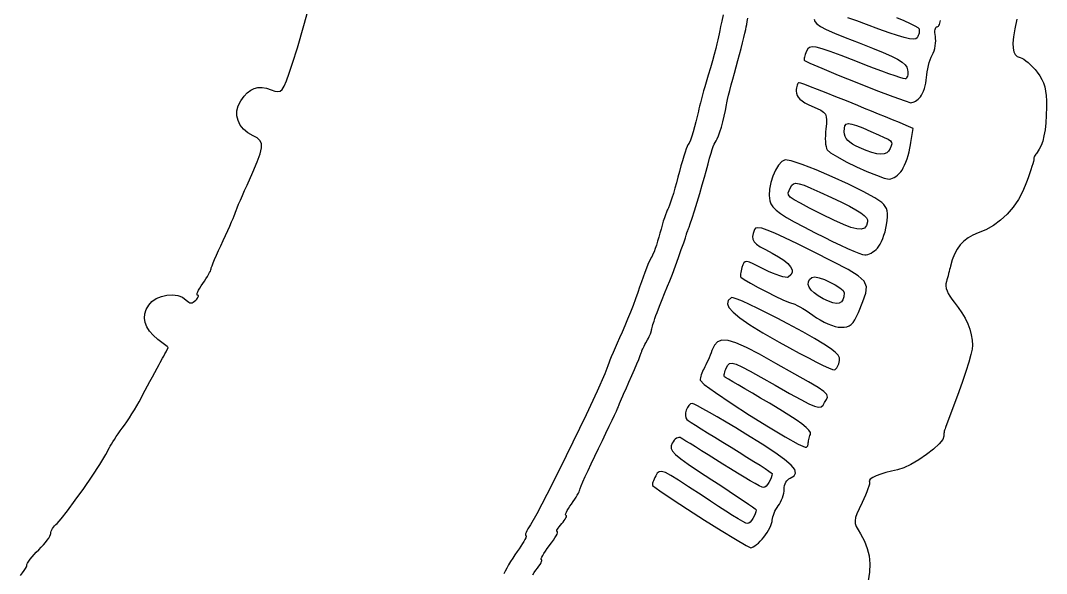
# Model space of a CAD drawing. Extents: x 0.3 to 13.7, y 0.1 to 13.4.
# Drawn here: x 10.627 to 13.472, y 3.906 to 5.44 of the extents above; entities that cross this region are included whole.
import ezdxf

# ---------------------------------------------------------------- set-up
doc = ezdxf.new("R2010")
doc.units = 0
doc.layers.get('0').update_dxf_attribs({"linetype": 'CONTINUOUS'})

msp = doc.modelspace()

# ---------------------------------------------------------------- linework, layer by layer
at = {"color": 0}
for points in [[(10.6273, 3.90099), (10.633, 3.90804), (10.6378, 3.9145), (10.6414, 3.92008), (10.6437, 3.92464), (10.6444, 3.9279), (10.6451, 3.93104), (10.6471, 3.93517), (10.6502, 3.94032), (10.6542, 3.94601), (10.6592, 3.95231), (10.6648, 3.95882), (10.6711, 3.96556), (10.6778, 3.97217), (10.6845, 3.97894), (10.6907, 3.98568), (10.6964, 3.99235), (10.7013, 3.99869), (10.7054, 4.00456), (10.7085, 4.00976), (10.7104, 4.01411), (10.7111, 4.01742), (10.7115, 4.02035), (10.7125, 4.02365), (10.7141, 4.02718), (10.7162, 4.03097), (10.7188, 4.03467), (10.7217, 4.03842), (10.725, 4.04189), (10.7285, 4.04503), (10.7401, 4.05757), (10.7577, 4.07992), (10.7792, 4.10915), (10.8026, 4.14231), (10.8258, 4.17643), (10.8468, 4.20871), (10.8636, 4.23606), (10.8741, 4.25558), (10.8761, 4.25965), (10.8792, 4.26497), (10.8831, 4.27121), (10.8876, 4.27815), (10.8926, 4.28569), (10.8981, 4.29346), (10.9037, 4.30138), (10.9094, 4.30908), (10.9155, 4.31743), (10.9221, 4.3271), (10.929, 4.33762), (10.9361, 4.34879), (10.9431, 4.36019), (10.9498, 4.37147), (10.9559, 4.38232), (10.9614, 4.39242), (10.9667, 4.40272), (10.9728, 4.41417), (10.9793, 4.42643), (10.9861, 4.43901), (10.9928, 4.45167), (10.9995, 4.46392), (11.0057, 4.47542), (11.0113, 4.48583), (11.0146, 4.49169), (11.021, 4.50342), (11.0242, 4.50922), (11.0275, 4.51514), (11.0307, 4.521), (11.0371, 4.53271), (11.0335, 4.5356), (11.0299, 4.53842), (11.0226, 4.54417), (11.019, 4.54699), (11.0153, 4.54986), (11.0117, 4.55263), (11.0081, 4.5555), (10.995, 4.56706), (10.9847, 4.57861), (10.9772, 4.59022), (10.9726, 4.60206), (10.9709, 4.61393), (10.9719, 4.62597), (10.9759, 4.63818), (10.9827, 4.65056), (10.9918, 4.66081), (11.0038, 4.66883), (11.0178, 4.67453), (11.033, 4.67785), (11.0483, 4.6786), (11.063, 4.67671), (11.0761, 4.67204), (11.0866, 4.66444), (11.0904, 4.66108), (11.0938, 4.65864), (11.0969, 4.65717), (11.1, 4.65668), (11.1031, 4.65717), (11.1062, 4.65864), (11.1097, 4.66108), (11.1133, 4.66444), (11.1158, 4.66715), (11.1178, 4.66965), (11.1193, 4.67193), (11.1202, 4.67389), (11.1206, 4.67551), (11.1204, 4.67676), (11.1196, 4.67751), (11.1181, 4.67779), (11.1169, 4.67844), (11.1166, 4.68033), (11.1173, 4.68332), (11.1189, 4.68728), (11.1212, 4.69206), (11.1243, 4.69754), (11.1282, 4.70361), (11.1326, 4.71001), (11.1372, 4.71674), (11.1415, 4.72325), (11.1454, 4.72949), (11.1488, 4.73529), (11.1516, 4.7405), (11.1538, 4.7449), (11.1551, 4.74832), (11.1555, 4.75065), (11.1563, 4.75379), (11.1582, 4.75944), (11.1613, 4.76742), (11.1654, 4.77718), (11.1703, 4.78868), (11.1759, 4.80143), (11.1822, 4.81521), (11.1889, 4.82954), (11.1956, 4.84381), (11.2018, 4.85732), (11.2075, 4.86974), (11.2125, 4.88092), (11.2165, 4.89031), (11.2196, 4.89774), (11.2215, 4.90283), (11.2222, 4.90533), (11.2229, 4.90788), (11.2248, 4.91303), (11.2279, 4.92063), (11.2319, 4.93024), (11.2368, 4.94146), (11.2424, 4.95421), (11.2486, 4.9681), (11.2553, 4.98269), (11.2716, 5.01904), (11.2836, 5.04764), (11.2915, 5.06961), (11.2953, 5.08615), (11.2951, 5.09831), (11.2912, 5.10726), (11.2837, 5.1141), (11.2727, 5.12001), (11.2579, 5.12836), (11.2457, 5.1384), (11.2365, 5.14985), (11.2303, 5.16243), (11.2273, 5.17567), (11.2274, 5.1894), (11.231, 5.20324), (11.238, 5.21685), (11.247, 5.22939), (11.2561, 5.23926), (11.2654, 5.24664), (11.2752, 5.25151), (11.2855, 5.25396), (11.2968, 5.25412), (11.309, 5.25206), (11.3225, 5.24778), (11.3326, 5.24414), (11.3405, 5.24246), (11.3469, 5.24371), (11.3527, 5.24854), (11.3583, 5.25792), (11.3646, 5.27263), (11.3722, 5.29357), (11.3818, 5.32161), (11.395, 5.3641), (11.4126, 5.42567), (11.4329, 5.49989)], [(12.5753, 5.45503), (12.5713, 5.43756), (12.5682, 5.42339), (12.5658, 5.41189), (12.5639, 5.40246), (12.5624, 5.39447), (12.5608, 5.38629), (12.5582, 5.37528), (12.5547, 5.3616), (12.5505, 5.34581), (12.5456, 5.32807), (12.54, 5.30875), (12.534, 5.28814), (12.5244, 5.25597), (12.5212, 5.24468), (12.518, 5.23318), (12.515, 5.22206), (12.5122, 5.21158), (12.5098, 5.20221), (12.5079, 5.19428), (12.5066, 5.18826), (12.5035, 5.17367), (12.4999, 5.1589), (12.4962, 5.14447), (12.4921, 5.13086), (12.4882, 5.11854), (12.4844, 5.10807), (12.4808, 5.09988), (12.4778, 5.09446), (12.4758, 5.09065), (12.4731, 5.08404), (12.4699, 5.07493), (12.4663, 5.06375), (12.4623, 5.05083), (12.4582, 5.03668), (12.4539, 5.02138), (12.4497, 5.00558), (12.4455, 4.98975), (12.4413, 4.97444), (12.4372, 4.96029), (12.4333, 4.94732), (12.4297, 4.93619), (12.4266, 4.92714), (12.424, 4.92051), (12.4221, 4.91661), (12.4203, 4.91331), (12.418, 4.90793), (12.4154, 4.90099), (12.4125, 4.89253), (12.4094, 4.88292), (12.4062, 4.87244), (12.4031, 4.86139), (12.4, 4.85004), (12.3969, 4.8386), (12.3936, 4.82747), (12.3903, 4.81689), (12.3869, 4.80713), (12.3837, 4.7985), (12.3808, 4.79129), (12.3782, 4.78569), (12.3759, 4.78207), (12.3735, 4.77821), (12.3704, 4.77181), (12.3668, 4.76324), (12.3625, 4.75299), (12.358, 4.74121), (12.3533, 4.72835), (12.3485, 4.71463), (12.3437, 4.70047), (12.3385, 4.68511), (12.3323, 4.66797), (12.3254, 4.64958), (12.318, 4.63058), (12.3104, 4.61154), (12.3027, 4.59299), (12.2953, 4.57557), (12.2883, 4.55979), (12.2817, 4.54531), (12.2756, 4.53153), (12.27, 4.51878), (12.2651, 4.50738), (12.2611, 4.49761), (12.2581, 4.4899), (12.2562, 4.48449), (12.2555, 4.48167), (12.2474, 4.45969), (12.226, 4.41168), (12.1951, 4.34586), (12.1589, 4.27061), (12.1214, 4.19428), (12.0866, 4.12511), (12.0587, 4.0715), (12.0416, 4.04161), (12.0375, 4.03554), (12.0341, 4.02983), (12.0313, 4.02463), (12.0291, 4.02013), (12.0276, 4.01639), (12.027, 4.01357), (12.0272, 4.01178), (12.0283, 4.01112), (12.0293, 4.01036), (12.0292, 4.00831), (12.0281, 4.00493), (12.0259, 4.00049), (12.0229, 3.99517), (12.0191, 3.98899), (12.0146, 3.98226), (12.0094, 3.97504), (12.0038, 3.96707), (11.9978, 3.95839), (11.9919, 3.94917), (11.986, 3.93972), (11.9804, 3.93039), (11.9753, 3.92139), (11.9707, 3.91303), (11.967, 3.9056)], [(12.0474, 3.90272), (12.0517, 3.90901), (12.0564, 3.91521), (12.0608, 3.92106), (12.0647, 3.92649), (12.0679, 3.93153), (12.0704, 3.93587), (12.0721, 3.93946), (12.0729, 3.94211), (12.0727, 3.94379), (12.0717, 3.94439), (12.0708, 3.94526), (12.071, 3.94754), (12.0725, 3.95111), (12.075, 3.95589), (12.0784, 3.96164), (12.0827, 3.96826), (12.0878, 3.97553), (12.0994, 3.99115), (12.1045, 3.99849), (12.1089, 4.00504), (12.1123, 4.01079), (12.1148, 4.01557), (12.1162, 4.01915), (12.1164, 4.02138), (12.1155, 4.02225), (12.1143, 4.02268), (12.114, 4.02399), (12.1146, 4.02599), (12.1159, 4.02875), (12.1179, 4.03207), (12.1206, 4.03581), (12.1239, 4.03999), (12.1278, 4.04449), (12.1317, 4.04893), (12.1349, 4.05311), (12.1376, 4.05686), (12.1396, 4.06011), (12.1409, 4.06288), (12.1414, 4.06494), (12.1411, 4.06625), (12.1399, 4.06668), (12.1387, 4.06733), (12.1385, 4.06922), (12.1393, 4.07221), (12.1409, 4.07617), (12.1433, 4.08094), (12.1465, 4.08643), (12.1503, 4.0925), (12.1548, 4.0989), (12.1594, 4.10558), (12.1637, 4.11203), (12.1676, 4.11817), (12.171, 4.12375), (12.1738, 4.12879), (12.1759, 4.13297), (12.1773, 4.13618), (12.1778, 4.13824), (12.1788, 4.14187), (12.1819, 4.14947), (12.1867, 4.16064), (12.1931, 4.17492), (12.2009, 4.19174), (12.2098, 4.21072), (12.2196, 4.23139), (12.2301, 4.25319), (12.2407, 4.27501), (12.2505, 4.29551), (12.2596, 4.3144), (12.2675, 4.331), (12.2741, 4.34511), (12.2792, 4.35601), (12.2826, 4.36333), (12.2839, 4.36669), (12.2846, 4.36871), (12.286, 4.37235), (12.2881, 4.37739), (12.2907, 4.38363), (12.2938, 4.39094), (12.2973, 4.39899), (12.3011, 4.40767), (12.3051, 4.41661), (12.3139, 4.43668), (12.3221, 4.45529), (12.3294, 4.47228), (12.3358, 4.48725), (12.3411, 4.50006), (12.3452, 4.51036), (12.348, 4.51785), (12.3494, 4.52225), (12.35, 4.52382), (12.351, 4.52615), (12.3523, 4.52914), (12.3541, 4.53271), (12.356, 4.53668), (12.3582, 4.54096), (12.3607, 4.54546), (12.3657, 4.55458), (12.368, 4.55908), (12.3702, 4.56337), (12.3721, 4.56733), (12.3736, 4.5709), (12.3748, 4.57389), (12.3757, 4.57622), (12.376, 4.57781), (12.3762, 4.57937), (12.3767, 4.58171), (12.3774, 4.58469), (12.3784, 4.58826), (12.3795, 4.59224), (12.3808, 4.59651), (12.3822, 4.60101), (12.3836, 4.60558), (12.3862, 4.61333), (12.3891, 4.62142), (12.3923, 4.63015), (12.3961, 4.64019), (12.4007, 4.65192), (12.4063, 4.6659), (12.4131, 4.68272), (12.4213, 4.70281), (12.4271, 4.71729), (12.4345, 4.7366), (12.4428, 4.7589), (12.4513, 4.78207), (12.4593, 4.80419), (12.4661, 4.82329), (12.4709, 4.83735), (12.4731, 4.84446), (12.4734, 4.84592), (12.474, 4.84793), (12.4748, 4.85042), (12.4759, 4.85331), (12.477, 4.85639), (12.4783, 4.85975), (12.4796, 4.86322), (12.481, 4.86669), (12.4842, 4.87549), (12.4892, 4.89117), (12.4957, 4.91183), (12.5029, 4.93544), (12.5103, 4.96024), (12.5174, 4.98421), (12.5235, 5.00553), (12.5281, 5.02225), (12.5334, 5.04189), (12.5379, 5.05811), (12.5417, 5.07135), (12.545, 5.08192), (12.5479, 5.09022), (12.5506, 5.09663), (12.5531, 5.10167), (12.5556, 5.10558), (12.5588, 5.11139), (12.5624, 5.12007), (12.5663, 5.13118), (12.5703, 5.14421), (12.5743, 5.15869), (12.578, 5.17404), (12.5814, 5.18978), (12.5843, 5.20557), (12.5856, 5.21175), (12.5876, 5.22076), (12.5904, 5.23226), (12.5938, 5.24576), (12.5977, 5.26079), (12.6019, 5.27701), (12.6066, 5.29389), (12.6113, 5.31114), (12.616, 5.32844), (12.6207, 5.34571), (12.6251, 5.36242), (12.6291, 5.37815), (12.6327, 5.39247), (12.6356, 5.40489), (12.6379, 5.41499), (12.6393, 5.42225), (12.6406, 5.42876), (12.6422, 5.4369), (12.6441, 5.44629)], [(12.828, 5.44293), (12.8296, 5.43647), (12.8351, 5.42996), (12.8453, 5.42296), (12.8612, 5.41471), (12.8838, 5.40479), (12.914, 5.39253), (12.9528, 5.3775), (12.9894, 5.36322), (13.0188, 5.35118), (13.0418, 5.34099), (13.0591, 5.33214), (13.0716, 5.32438), (13.0798, 5.31706), (13.0846, 5.31), (13.0868, 5.30257), (13.0873, 5.29758), (13.0873, 5.29297), (13.0869, 5.28868), (13.0861, 5.2851), (13.085, 5.28207), (13.0834, 5.27974), (13.0817, 5.27826), (13.0796, 5.27772), (13.0748, 5.27881), (13.0654, 5.28168), (13.052, 5.28618), (13.0349, 5.29215), (13.0149, 5.29943), (12.9925, 5.30772), (12.9683, 5.31694), (12.9427, 5.32676), (12.9028, 5.34218), (12.8721, 5.35351), (12.8494, 5.36133), (12.8332, 5.36567), (12.8222, 5.36681), (12.8149, 5.36513), (12.8102, 5.36094), (12.8065, 5.35444), (12.8045, 5.35004), (12.8029, 5.34581), (12.8017, 5.34179), (12.8007, 5.33811), (12.8001, 5.33479), (12.8, 5.33208), (12.8002, 5.33003), (12.8009, 5.32861), (12.8153, 5.32146), (12.8485, 5.30724), (12.8942, 5.28842), (12.9463, 5.26747), (12.9987, 5.2469), (13.0453, 5.22911), (13.0796, 5.21658), (13.0958, 5.21169), (13.0985, 5.21192), (13.1017, 5.21283), (13.1051, 5.21431), (13.1088, 5.21631), (13.1124, 5.21881), (13.116, 5.22157), (13.1194, 5.22483), (13.1226, 5.22825), (13.1226, 5.22825), (13.1255, 5.23242), (13.1283, 5.23774), (13.1309, 5.24403), (13.1333, 5.25097), (13.1354, 5.2584), (13.137, 5.26611), (13.1383, 5.27393), (13.139, 5.28153), (13.1398, 5.28928), (13.1409, 5.29758), (13.1426, 5.30604), (13.1446, 5.31461), (13.1469, 5.32286), (13.1495, 5.33057), (13.1522, 5.33751), (13.155, 5.34343), (13.1577, 5.34912), (13.1599, 5.35553), (13.1618, 5.36236), (13.1633, 5.36942), (13.1642, 5.37646), (13.1646, 5.38336), (13.1644, 5.38986), (13.1637, 5.39572), (13.1629, 5.40099), (13.1625, 5.40603), (13.1625, 5.41054), (13.1629, 5.41444), (13.1637, 5.41769), (13.1649, 5.42008), (13.1664, 5.42171), (13.1682, 5.42225), (13.1701, 5.42269), (13.1719, 5.42399), (13.1736, 5.42606), (13.175, 5.42876), (13.1761, 5.43207), (13.177, 5.43582), (13.1776, 5.44)], [(13.056, 5.44797), (13.0764, 5.43918), (13.0934, 5.43147), (13.1065, 5.42497), (13.115, 5.41992), (13.1184, 5.41661), (13.119, 5.41417), (13.1191, 5.41129), (13.1188, 5.40815), (13.1183, 5.40483), (13.1174, 5.40147), (13.1162, 5.39806), (13.1148, 5.39492), (13.1131, 5.39193), (13.1093, 5.38906), (13.1023, 5.38807), (13.0918, 5.38911), (13.0774, 5.39231), (13.0587, 5.39768), (13.0353, 5.40543), (13.0068, 5.41558), (12.9728, 5.42822), (12.9463, 5.43826), (12.9214, 5.44743)], [(13.3897, 5.44325), (13.3843, 5.41644), (13.3806, 5.39447), (13.3788, 5.37685), (13.3789, 5.36307), (13.3809, 5.35265), (13.3848, 5.34517), (13.3907, 5.34011), (13.3987, 5.33697), (13.4034, 5.33513), (13.4089, 5.33203), (13.4148, 5.32785), (13.4211, 5.32275), (13.4276, 5.31689), (13.434, 5.31039), (13.4402, 5.3035), (13.4459, 5.29628), (13.4529, 5.28624), (13.4587, 5.27642), (13.4632, 5.26639), (13.4667, 5.25569), (13.4691, 5.24414), (13.4708, 5.23133), (13.4715, 5.21674), (13.4717, 5.20003), (13.471, 5.1766), (13.4697, 5.15549), (13.4677, 5.13656), (13.4648, 5.11996), (13.4613, 5.10542), (13.4569, 5.09293), (13.4518, 5.08247), (13.4459, 5.07389), (13.4438, 5.07124), (13.4418, 5.06853), (13.4402, 5.06581), (13.4388, 5.06326), (13.4376, 5.06087), (13.4368, 5.05875), (13.4365, 5.05697), (13.4365, 5.0555), (13.4362, 5.05322), (13.4353, 5.04883), (13.4335, 5.04249), (13.4311, 5.03456), (13.4282, 5.02522), (13.4247, 5.01481), (13.4208, 5.00358), (13.4167, 4.99175), (13.4063, 4.96685), (13.3937, 4.94363), (13.3791, 4.92231), (13.3626, 4.90306), (13.3445, 4.88596), (13.3249, 4.87147), (13.304, 4.85954), (13.282, 4.85047), (13.2674, 4.84457), (13.2543, 4.83713), (13.2428, 4.82807), (13.2326, 4.81754), (13.2238, 4.80533), (13.2164, 4.79139), (13.2102, 4.77572), (13.2054, 4.75825), (13.2044, 4.7539), (13.2031, 4.74892), (13.2017, 4.74349), (13.2003, 4.73779), (13.1987, 4.73199), (13.1971, 4.72618), (13.1956, 4.72081), (13.1941, 4.71576), (13.1929, 4.70975), (13.1928, 4.70344), (13.1938, 4.69689), (13.1959, 4.69), (13.1992, 4.68278), (13.2035, 4.67524), (13.209, 4.66721), (13.2156, 4.65896), (13.2271, 4.64426), (13.2373, 4.62924), (13.246, 4.61393), (13.2534, 4.59864), (13.2591, 4.58328), (13.2633, 4.56819), (13.2658, 4.5535), (13.2667, 4.53911), (13.2656, 4.52865), (13.2621, 4.51307), (13.2563, 4.4924), (13.2482, 4.46674), (13.2377, 4.43571), (13.2248, 4.39958), (13.2095, 4.35801), (13.1918, 4.31114), (13.1905, 4.30761), (13.1894, 4.3041), (13.1885, 4.30057), (13.1877, 4.29719), (13.1871, 4.29411), (13.1868, 4.29129), (13.1867, 4.28896), (13.1868, 4.28711), (13.184, 4.27806), (13.1738, 4.26557), (13.1582, 4.25114), (13.1388, 4.236), (13.1175, 4.22136), (13.0959, 4.20856), (13.0758, 4.19889), (13.059, 4.19363), (13.0423, 4.19015), (13.0265, 4.18604), (13.0122, 4.18147), (12.9999, 4.17671), (12.9901, 4.17199), (12.9833, 4.16749), (12.98, 4.16342), (12.9807, 4.16004), (12.9812, 4.15793), (12.9806, 4.15403), (12.9791, 4.14833), (12.9767, 4.14111), (12.9736, 4.13282), (12.9697, 4.12343), (12.9653, 4.11328), (12.9603, 4.10265), (12.952, 4.08535), (12.9461, 4.07189), (12.9424, 4.06125), (12.9409, 4.05246), (12.9416, 4.04449), (12.9443, 4.0364), (12.9492, 4.02729), (12.956, 4.016), (12.9668, 3.9961), (12.9747, 3.97592), (12.9797, 3.95508), (12.9819, 3.93326), (12.9811, 3.91026), (12.9775, 3.88579)]]:
    msp.add_lwpolyline(points, dxfattribs=at)
for points in [[(13.0714, 5.02501), (13.0748, 5.03097), (13.0783, 5.03831), (13.0818, 5.04671), (13.0851, 5.05599), (13.0882, 5.06575), (13.0909, 5.07574), (13.0932, 5.08572), (13.095, 5.09532), (13.0959, 5.10097), (13.0968, 5.10661), (13.0977, 5.11225), (13.0986, 5.11794), (13.0995, 5.12364), (13.1004, 5.12929), (13.1013, 5.13493), (13.1022, 5.14057), (13.083, 5.14849), (13.0638, 5.15642), (13.0445, 5.16428), (13.0252, 5.17219), (13.006, 5.18012), (12.9868, 5.18799), (12.9676, 5.1959), (12.9483, 5.20378), (12.9172, 5.21642), (12.8879, 5.22831), (12.861, 5.23899), (12.8372, 5.24837), (12.8171, 5.25608), (12.8015, 5.26193), (12.7909, 5.26557), (12.7861, 5.26676), (12.7844, 5.26633), (12.7828, 5.26497), (12.7814, 5.26281), (12.7802, 5.25999), (12.7792, 5.25651), (12.7784, 5.25261), (12.7779, 5.24821), (12.7778, 5.2436), (12.7784, 5.23774), (12.7802, 5.23204), (12.7835, 5.22678), (12.788, 5.22157), (12.7941, 5.21664), (12.8017, 5.21175), (12.8108, 5.20687), (12.8216, 5.20193), (12.8356, 5.19586), (12.8462, 5.1906), (12.8537, 5.18544), (12.8586, 5.17979), (12.8613, 5.17296), (12.8621, 5.16428), (12.8615, 5.15321), (12.86, 5.13883), (12.8591, 5.12972), (12.8586, 5.12061), (12.8585, 5.11187), (12.8588, 5.10368), (12.8594, 5.09631), (12.8605, 5.08996), (12.8619, 5.08485), (12.8636, 5.08132), (12.8733, 5.07286), (12.892, 5.06131), (12.9167, 5.04796), (12.9448, 5.03424), (12.9735, 5.02121), (13.0001, 5.01031), (13.0218, 5.00282), (13.0358, 5.00006), (13.04, 5.00049), (13.0445, 5.00201), (13.0493, 5.00429), (13.0541, 5.00738), (13.0589, 5.01107), (13.0635, 5.01531), (13.0677, 5.02001), (13.0714, 5.02501)], [(12.9528, 5.08718), (12.9424, 5.09218), (12.9335, 5.09706), (12.9264, 5.102), (12.9207, 5.10704), (12.9164, 5.11242), (12.9135, 5.118), (12.9117, 5.12403), (12.9112, 5.13058), (12.9115, 5.14068), (12.9131, 5.14794), (12.9165, 5.15235), (12.9225, 5.15386), (12.9316, 5.15261), (12.9446, 5.14854), (12.9621, 5.1416), (12.9847, 5.13189), (13.0063, 5.1225), (13.0221, 5.1155), (13.0328, 5.11019), (13.0393, 5.10585), (13.0423, 5.10178), (13.0425, 5.0975), (13.0408, 5.09207), (13.038, 5.08496), (13.0341, 5.07764), (13.0287, 5.07249), (13.0216, 5.0695), (13.0126, 5.06868), (13.0014, 5.06999), (12.9878, 5.07357), (12.9717, 5.07921), (12.9528, 5.08718)], [(13.0033, 4.80865), (13.0071, 4.81353), (13.0108, 4.81982), (13.0145, 4.82726), (13.018, 4.83556), (13.0212, 4.84457), (13.0241, 4.85394), (13.0265, 4.86333), (13.0283, 4.87261), (13.0299, 4.88476), (13.0308, 4.89518), (13.0308, 4.90403), (13.0298, 4.91168), (13.0278, 4.91829), (13.0246, 4.92415), (13.0204, 4.92974), (13.015, 4.93506), (12.9954, 4.94824), (12.9632, 4.96576), (12.9224, 4.98568), (12.8777, 5.00613), (12.8335, 5.02512), (12.7941, 5.04064), (12.764, 5.05072), (12.7476, 5.05354), (12.7383, 5.04872), (12.7292, 5.03874), (12.7208, 5.02485), (12.7134, 5.00831), (12.7077, 4.99013), (12.7039, 4.97185), (12.7028, 4.95449), (12.7045, 4.9394), (12.7077, 4.93104), (12.7133, 4.92279), (12.7221, 4.91407), (12.7344, 4.90457), (12.7509, 4.89382), (12.7721, 4.88151), (12.7986, 4.86724), (12.8308, 4.85058), (12.8551, 4.83843), (12.8785, 4.82704), (12.9004, 4.81674), (12.9203, 4.80767), (12.9374, 4.80018), (12.9515, 4.79449), (12.9618, 4.79085), (12.9678, 4.7895), (12.9717, 4.78976), (12.9761, 4.79081), (12.9807, 4.79254), (12.9856, 4.79486), (12.9903, 4.79775), (12.995, 4.80106), (12.9994, 4.80469), (13.0033, 4.80865)], [(12.85, 4.90175), (12.8151, 4.91949), (12.7895, 4.93272), (12.772, 4.94249), (12.7614, 4.94982), (12.7563, 4.95578), (12.7556, 4.96149), (12.758, 4.96799), (12.7622, 4.97624), (12.7657, 4.98258), (12.7702, 4.98676), (12.7766, 4.98828), (12.786, 4.98703), (12.7996, 4.98275), (12.8183, 4.9751), (12.8434, 4.96397), (12.8759, 4.94889), (12.9032, 4.93593), (12.9256, 4.92469), (12.9434, 4.91499), (12.9569, 4.90663), (12.9665, 4.89925), (12.9726, 4.89274), (12.9756, 4.88672), (12.9758, 4.88097), (12.9724, 4.87082), (12.9668, 4.86415), (12.9582, 4.861), (12.946, 4.86149), (12.9296, 4.86567), (12.9086, 4.87375), (12.8823, 4.88574), (12.85, 4.90175)], [(12.9502, 4.62993), (12.9629, 4.66021), (12.971, 4.68332), (12.9726, 4.70144), (12.9661, 4.7169), (12.9498, 4.73204), (12.9218, 4.74929), (12.8806, 4.77078), (12.8243, 4.79899), (12.7812, 4.82036), (12.7463, 4.83718), (12.7188, 4.84978), (12.6977, 4.8584), (12.6824, 4.86333), (12.6719, 4.86507), (12.6654, 4.86376), (12.6621, 4.85981), (12.6585, 4.84933), (12.6569, 4.8406), (12.6576, 4.83311), (12.6611, 4.82628), (12.6678, 4.81956), (12.6781, 4.81239), (12.6924, 4.80419), (12.7111, 4.79449), (12.7291, 4.78461), (12.7436, 4.77501), (12.7547, 4.76574), (12.7623, 4.75689), (12.7662, 4.74869), (12.7665, 4.74104), (12.7632, 4.7341), (12.756, 4.72808), (12.7527, 4.72732), (12.7474, 4.72771), (12.7405, 4.72911), (12.7322, 4.73161), (12.7227, 4.73492), (12.7123, 4.7391), (12.7013, 4.74397), (12.69, 4.7494), (12.6719, 4.75857), (12.6581, 4.76519), (12.648, 4.76926), (12.6408, 4.77094), (12.636, 4.77024), (12.6325, 4.76725), (12.63, 4.76199), (12.6274, 4.75456), (12.6261, 4.74989), (12.6249, 4.74544), (12.624, 4.74121), (12.6234, 4.73742), (12.6231, 4.7341), (12.6231, 4.73139), (12.6234, 4.72949), (12.624, 4.72835), (12.6339, 4.72146), (12.6508, 4.71149), (12.6723, 4.6996), (12.6961, 4.68707), (12.7196, 4.67513), (12.7406, 4.6651), (12.7565, 4.65815), (12.7649, 4.6556), (12.7685, 4.65489), (12.7736, 4.65294), (12.7801, 4.64979), (12.7877, 4.64578), (12.7961, 4.64085), (12.8051, 4.63519), (12.8145, 4.62896), (12.824, 4.62224), (12.8339, 4.61556), (12.8444, 4.60926), (12.8551, 4.60357), (12.8658, 4.59868), (12.8761, 4.59462), (12.8857, 4.59153), (12.8943, 4.58957), (12.9015, 4.58892), (12.9105, 4.58931), (12.9181, 4.5906), (12.9246, 4.59304), (12.9303, 4.59685), (12.9354, 4.60215), (12.9403, 4.60932), (12.9452, 4.61849), (12.9502, 4.62993)], [(12.8528, 4.66808), (12.8391, 4.67589), (12.828, 4.68408), (12.8196, 4.69222), (12.8139, 4.70031), (12.8112, 4.70801), (12.8115, 4.71522), (12.8149, 4.72174), (12.8215, 4.72732), (12.8293, 4.72851), (12.8413, 4.72624), (12.8559, 4.72136), (12.8715, 4.71451), (12.8863, 4.70665), (12.899, 4.6984), (12.9077, 4.6906), (12.911, 4.68408), (12.91, 4.67324), (12.9074, 4.66488), (12.9032, 4.65913), (12.8971, 4.65597), (12.8891, 4.65533), (12.8791, 4.65712), (12.867, 4.66135), (12.8528, 4.66808)], [(12.8978, 4.4969), (12.8975, 4.50401), (12.8938, 4.51156), (12.886, 4.52013), (12.8731, 4.53028), (12.8543, 4.54254), (12.8289, 4.55761), (12.7959, 4.57607), (12.7546, 4.59847), (12.7249, 4.61415), (12.6969, 4.62853), (12.6711, 4.64139), (12.6482, 4.65229), (12.6288, 4.66108), (12.6137, 4.66732), (12.6033, 4.67085), (12.5984, 4.67122), (12.5895, 4.66342), (12.587, 4.65429), (12.5912, 4.64344), (12.6027, 4.63043), (12.6218, 4.61481), (12.6493, 4.59614), (12.6854, 4.574), (12.7306, 4.54796), (12.7593, 4.53207), (12.7865, 4.51725), (12.8115, 4.50396), (12.8339, 4.49246), (12.8529, 4.48313), (12.8678, 4.47624), (12.8782, 4.47217), (12.8834, 4.47103), (12.8856, 4.47217), (12.8879, 4.47401), (12.8901, 4.47661), (12.8922, 4.47987), (12.894, 4.48361), (12.8956, 4.48779), (12.8969, 4.49224), (12.8978, 4.4969)], [(12.8111, 4.26579), (12.8112, 4.26818), (12.8116, 4.271), (12.8122, 4.27419), (12.8129, 4.27767), (12.8138, 4.28131), (12.8149, 4.285), (12.816, 4.28857), (12.8173, 4.29199), (12.8171, 4.29693), (12.8132, 4.30322), (12.8054, 4.31125), (12.7936, 4.32086), (12.7777, 4.33225), (12.7574, 4.34554), (12.7327, 4.36089), (12.7034, 4.37831), (12.6791, 4.39253), (12.6564, 4.40587), (12.6356, 4.41813), (12.6172, 4.42893), (12.6019, 4.43799), (12.5901, 4.4451), (12.5821, 4.44987), (12.5788, 4.45193), (12.5781, 4.45307), (12.5778, 4.45508), (12.578, 4.45768), (12.5786, 4.46089), (12.5795, 4.46463), (12.5808, 4.46869), (12.5825, 4.4731), (12.5844, 4.47765), (12.5881, 4.48432), (12.5929, 4.48828), (12.6002, 4.4891), (12.6112, 4.48622), (12.6274, 4.47911), (12.6499, 4.4675), (12.6802, 4.45074), (12.7195, 4.4285), (12.7595, 4.40565), (12.7902, 4.38872), (12.8128, 4.37701), (12.8289, 4.37011), (12.8399, 4.3674), (12.8473, 4.36854), (12.8524, 4.37289), (12.8567, 4.37993), (12.8616, 4.38861), (12.8642, 4.39551), (12.8625, 4.40229), (12.8545, 4.41049), (12.8384, 4.42165), (12.8122, 4.43739), (12.7738, 4.45931), (12.7212, 4.48893), (12.6761, 4.51406), (12.6397, 4.53276), (12.6109, 4.54542), (12.5888, 4.55214), (12.5721, 4.55322), (12.5598, 4.54899), (12.5509, 4.5395), (12.5442, 4.52501), (12.5418, 4.51844), (12.5391, 4.51156), (12.5362, 4.50461), (12.5333, 4.49778), (12.5303, 4.49115), (12.5274, 4.48508), (12.5247, 4.47965), (12.5222, 4.4751), (12.52, 4.47097), (12.518, 4.46658), (12.5161, 4.46203), (12.5145, 4.45742), (12.5132, 4.45296), (12.5122, 4.44883), (12.5116, 4.44499), (12.5114, 4.44185), (12.5231, 4.4305), (12.5538, 4.40815), (12.5977, 4.37858), (12.6486, 4.34565), (12.7006, 4.31315), (12.7476, 4.28489), (12.7837, 4.26476), (12.8028, 4.25651), (12.8045, 4.25657), (12.806, 4.25689), (12.8075, 4.25776), (12.8087, 4.25885), (12.8097, 4.26025), (12.8104, 4.26188), (12.8109, 4.26372), (12.8111, 4.26579)], [(12.6881, 4.00706), (12.6927, 4.01329), (12.6971, 4.01986), (12.701, 4.02647), (12.7044, 4.03304), (12.7073, 4.03928), (12.7095, 4.04503), (12.7109, 4.05007), (12.7115, 4.05431), (12.7119, 4.05832), (12.7129, 4.06299), (12.7145, 4.06803), (12.7165, 4.07329), (12.719, 4.07867), (12.7218, 4.08404), (12.7248, 4.08908), (12.7281, 4.09381), (12.7314, 4.09864), (12.7345, 4.10411), (12.7372, 4.11003), (12.7396, 4.11621), (12.7416, 4.1225), (12.7432, 4.12864), (12.7441, 4.1345), (12.7445, 4.13986), (12.7448, 4.14492), (12.7458, 4.14979), (12.7473, 4.15462), (12.7493, 4.15901), (12.7518, 4.16292), (12.7547, 4.16629), (12.7578, 4.16889), (12.7611, 4.17063), (12.7719, 4.17671), (12.7763, 4.18435), (12.7737, 4.19417), (12.7636, 4.20654), (12.7455, 4.22217), (12.719, 4.24143), (12.6834, 4.26476), (12.6385, 4.29275), (12.6103, 4.30985), (12.5837, 4.32574), (12.5591, 4.34022), (12.5373, 4.35281), (12.5189, 4.36322), (12.5044, 4.3711), (12.4945, 4.37608), (12.4897, 4.37782), (12.4847, 4.37625), (12.4802, 4.37207), (12.4762, 4.3661), (12.4732, 4.35889), (12.4712, 4.35135), (12.4707, 4.34403), (12.4717, 4.33778), (12.4747, 4.33328), (12.4787, 4.33035), (12.487, 4.32497), (12.499, 4.31728), (12.5143, 4.30767), (12.5322, 4.2965), (12.5523, 4.28396), (12.5742, 4.27051), (12.5972, 4.25635), (12.6201, 4.24235), (12.6414, 4.22911), (12.6608, 4.21696), (12.6777, 4.20628), (12.6916, 4.19721), (12.7022, 4.19015), (12.7088, 4.18544), (12.7111, 4.18326), (12.7104, 4.17757), (12.7086, 4.17128), (12.7058, 4.16488), (12.7024, 4.15864), (12.6986, 4.1531), (12.6946, 4.1486), (12.6908, 4.14556), (12.6873, 4.14447), (12.6832, 4.14578), (12.6752, 4.14958), (12.664, 4.15554), (12.65, 4.16347), (12.6335, 4.17301), (12.6152, 4.18408), (12.5954, 4.19613), (12.5746, 4.20921), (12.5538, 4.22233), (12.5338, 4.23486), (12.5152, 4.24664), (12.4984, 4.25722), (12.4839, 4.26628), (12.4722, 4.2736), (12.4637, 4.27881), (12.4589, 4.28174), (12.4559, 4.28293), (12.4527, 4.28321), (12.4493, 4.28256), (12.446, 4.28103), (12.4427, 4.27869), (12.4394, 4.27561), (12.4364, 4.27175), (12.4337, 4.26725), (12.4308, 4.26004), (12.4308, 4.25299), (12.4346, 4.24522), (12.4433, 4.23589), (12.4576, 4.22412), (12.4786, 4.2091), (12.5072, 4.18994), (12.5442, 4.16585), (12.5688, 4.14985), (12.5917, 4.13482), (12.6125, 4.1211), (12.6307, 4.10894), (12.6457, 4.09868), (12.657, 4.09076), (12.6642, 4.0855), (12.6667, 4.08317), (12.666, 4.07747), (12.6641, 4.07129), (12.6613, 4.06489), (12.6579, 4.05865), (12.6541, 4.05306), (12.6502, 4.04856), (12.6463, 4.04557), (12.6428, 4.04449), (12.6385, 4.04606), (12.6297, 4.05062), (12.6172, 4.05778), (12.6016, 4.06733), (12.5831, 4.07883), (12.5625, 4.09196), (12.5402, 4.10661), (12.5167, 4.12224), (12.4796, 4.14692), (12.4512, 4.16542), (12.4302, 4.17822), (12.4152, 4.18593), (12.4048, 4.18907), (12.3977, 4.18821), (12.3927, 4.18397), (12.3883, 4.17686), (12.386, 4.17215), (12.3838, 4.16758), (12.3821, 4.16342), (12.3807, 4.15956), (12.3797, 4.15631), (12.3792, 4.15365), (12.3792, 4.15169), (12.3797, 4.15061), (12.3999, 4.13579), (12.434, 4.11274), (12.4769, 4.08458), (12.5239, 4.05453), (12.5698, 4.02567), (12.6097, 4.00114), (12.6387, 3.98415), (12.6519, 3.97781), (12.6551, 3.9784), (12.6589, 3.98008), (12.6632, 3.98281), (12.668, 3.98639), (12.673, 3.99067), (12.6781, 3.99571), (12.6832, 4.00114), (12.6881, 4.00706)]]:
    msp.add_lwpolyline(points, close=True, dxfattribs=at)

doc.saveas('drawing.dxf')
